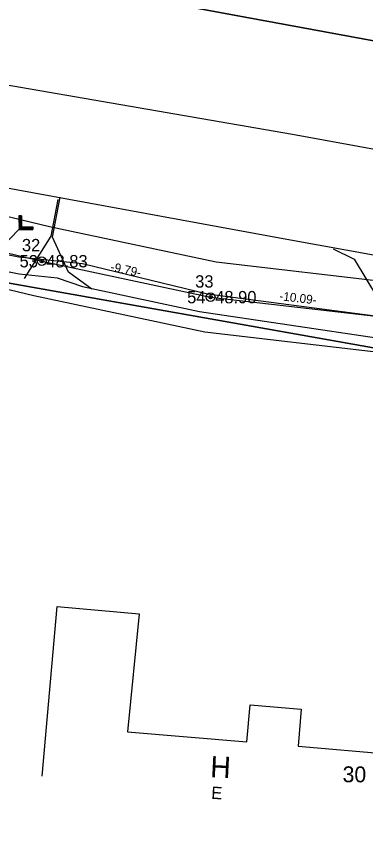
# Model space of a CAD drawing. Extents: x 640138 to 641428, y 6455783 to 6456462.
# Drawn here: x 641005.18 to 641024.99, y 6456156.5 to 6456202.9 of the extents above; entities that cross this region are included whole.
import ezdxf

# ---------------------------------------------------------------- set-up
doc = ezdxf.new("R2010")
doc.units = 0
for name, color, linetype in [('HOONE', 7, 'Continuous'), ('JOONSIDE', 7, 'Continuous'), ('KOORDPUNKT', 7, 'Continuous'), ('MOOTKORG', 7, 'Continuous'), ('MOOTMPUNKT', 7, 'Continuous'), ('MOOTNR', 7, 'Continuous'), ('MOOTPIIR', 7, 'Continuous'), ('MPKAABEL', 7, 'Continuous'), ('PIIR', 7, 'Continuous'), ('SITRASS', 7, 'Continuous'), ('TEE', 7, 'Continuous'), ('TRUUP', 7, 'Continuous')]:
    doc.layers.add(name, color=color, linetype=linetype)

msp = doc.modelspace()

# ---------------------------------------------------------------- linework, layer by layer
at = {"layer": 'HOONE'}
msp.add_lwpolyline([(641006.647, 6456159.813), (641007.495, 6456169.426), (641012.144, 6456169.016), (641011.482, 6456162.33), (641018.252, 6456161.756), (641018.438, 6456163.863), (641021.343, 6456163.606), (641021.158, 6456161.509), (641026.406, 6456161.064), (641026.079, 6456157.207)], dxfattribs=at)
at = {"layer": 'KOORDPUNKT'}
for centre, radius in [((641006.624, 6456189.018), 0.25), ((641006.624, 6456189.018), 0.025), ((641006.624, 6456189.018), 0.0221), ((641006.624, 6456189.018), 0.0191), ((641006.624, 6456189.018), 0.0161), ((641006.624, 6456189.018), 0.0132), ((641006.624, 6456189.018), 0.0102), ((641006.624, 6456189.018), 0.00726), ((641006.624, 6456189.018), 0.0043), ((641016.2, 6456186.979), 0.25), ((641016.2, 6456186.979), 0.025), ((641016.2, 6456186.979), 0.0221), ((641016.2, 6456186.979), 0.0191), ((641016.2, 6456186.979), 0.0161), ((641016.2, 6456186.979), 0.0132), ((641016.2, 6456186.979), 0.0102), ((641016.2, 6456186.979), 0.00726), ((641016.2, 6456186.979), 0.0043)]:
    msp.add_circle(centre, radius, dxfattribs=at)
at = {"layer": 'MOOTMPUNKT'}
for centre in [(641006.624, 6456189.018), (641016.2, 6456186.979)]:
    msp.add_circle(centre, 0.1, dxfattribs=at)
at = {"layer": 'MOOTPIIR'}
for points in [[(641065.186, 6456180.357), (641057.013, 6456181.968), (641046.858, 6456183.771), (641039.53, 6456185.155), (641037.879, 6456197.427), (641037.344, 6456199.989), (641036.934, 6456201.947), (641033.019, 6456201.128), (641033.428, 6456199.171), (641033.935, 6456196.751), (641035.383, 6456185.979), (641033.753, 6456186.315), (641032.154, 6456187.062), (641032.001, 6456186.735), (641031.651, 6456186.821), (641031.634, 6456186.751), (641026.544, 6456187.798), (641016.524, 6456188.955), (641007.066, 6456190.969), (640999.367, 6456192.818)], [(641065.186, 6456180.357), (641057.013, 6456181.968), (641046.858, 6456183.771), (641039.53, 6456185.155), (641037.879, 6456197.427), (641037.344, 6456199.989), (641036.934, 6456201.947), (641033.019, 6456201.128), (641033.428, 6456199.171), (641033.935, 6456196.751), (641035.383, 6456185.979), (641033.753, 6456186.315), (641032.154, 6456187.062), (641032.001, 6456186.735), (641031.651, 6456186.821), (641031.634, 6456186.751), (641026.544, 6456187.798), (641016.524, 6456188.955), (641007.066, 6456190.969), (640999.367, 6456192.818)], [(640998.579, 6456188.894), (641006.182, 6456187.067), (641015.876, 6456185.003), (641025.91, 6456183.844), (641030.235, 6456182.955), (641029.959, 6456182.365), (641033.583, 6456180.671), (641034.238, 6456182.072), (641034.459, 6456182.017), (641033.999, 6456178.186), (641035.332, 6456177.035), (641036.846, 6456175.728), (641037.986, 6456177.837), (641038.212, 6456179.715), (641038.429, 6456179.884), (641039.84, 6456178.829), (641041.279, 6456180.754), (641046.138, 6456179.837), (641056.277, 6456178.036), (641064.4, 6456176.435), (641074.037, 6456174.468)], [(640998.579, 6456188.894), (641006.182, 6456187.067), (641015.876, 6456185.003), (641025.91, 6456183.844), (641030.235, 6456182.955), (641029.959, 6456182.365), (641033.583, 6456180.671), (641034.238, 6456182.072), (641034.459, 6456182.017), (641033.999, 6456178.186), (641035.332, 6456177.035), (641036.846, 6456175.728), (641037.986, 6456177.837), (641038.212, 6456179.715), (641038.429, 6456179.884), (641039.84, 6456178.829), (641041.279, 6456180.754), (641046.138, 6456179.837), (641056.277, 6456178.036), (641064.4, 6456176.435), (641074.037, 6456174.468)]]:
    msp.add_lwpolyline(points, dxfattribs=at)
at = {"layer": 'MPKAABEL'}
for points in [[(641007.544, 6456192.508), (641007.14, 6456190.43), (641005.62, 6456188.04)], [(641009.47, 6456187.43), (641008.15, 6456188.39), (641007.23, 6456190.39), (641007.673, 6456192.652)]]:
    msp.add_lwpolyline(points, dxfattribs=at)
at = {"layer": 'PIIR'}
for points in [[(641009.338, 6456204.498), (641016.359, 6456250.729), (641039.018, 6456246.978), (641042.338, 6456246.476), (641035.297, 6456199.694)], [(641030.733, 6456152.019), (641027.322, 6456116.661), (641009.769, 6456119.841), (640998.053, 6456122.308), (641001.464, 6456188.349), (641032.889, 6456182.782)]]:
    msp.add_lwpolyline(points, close=True, dxfattribs=at)
for points in [[(640787.793, 6456245.553), (640810.141, 6456241.902), (640848.769, 6456234.159), (640852.891, 6456233.808), (640873.524, 6456229.876), (640897.276, 6456225.322), (640934.841, 6456217.989), (640954.43, 6456214.328), (640974.12, 6456210.717), (640982.777, 6456209.363), (641009.338, 6456204.498), (641035.297, 6456199.694), (641067.013, 6456193.756), (641099.201, 6456187.747), (641111.378, 6456185.531), (641140.968, 6456180.234), (641167.66, 6456175.63)], [(641167.048, 6456158.338), (641137.909, 6456163.714), (641108.891, 6456168.729), (641096.352, 6456170.846), (641064.285, 6456176.724), (641037.323, 6456181.99), (641032.889, 6456182.782), (641001.464, 6456188.349), (640970.178, 6456194.147), (640938.111, 6456200.286), (640914.439, 6456204.528), (640890.847, 6456208.661), (640874.326, 6456211.65), (640843.904, 6456217.217), (640816.209, 6456222.262), (640788.786, 6456227.579)]]:
    msp.add_lwpolyline(points, dxfattribs=at)
at = {"layer": 'SITRASS'}
msp.add_lwpolyline([(640978.663, 6456193.948), (640979.319, 6456193.922), (640980.745, 6456194.076), (640989.812, 6456192.339), (640998.973, 6456190.856), (641006.624, 6456189.018), (641016.2, 6456186.979), (641026.227, 6456185.821), (641033.119, 6456184.403)], dxfattribs=at)
at = {"layer": 'TEE'}
for points in [[(640786.797, 6456238.955), (640803.209, 6456235.737), (640820.347, 6456232.84), (640832.929, 6456230.289), (640854.684, 6456226.741), (640864.648, 6456224.752), (640892.225, 6456219.659), (640908.179, 6456216.856), (640922.781, 6456214.15), (640940.508, 6456210.919), (640958.212, 6456207.372), (640978.084, 6456204.044), (641001.353, 6456199.59), (641020.844, 6456196.23), (641048.454, 6456191.179), (641063.535, 6456188.568), (641082.065, 6456184.76), (641097.45, 6456182.298), (641100.503, 6456182.446), (641101.943, 6456183.542)], [(641100.588, 6456168.257), (641100.878, 6456170.029), (641101.284, 6456172.685), (641100.161, 6456174.413), (641099.529, 6456175.493), (641080.873, 6456178.95), (641062.944, 6456182.447), (641047.169, 6456185.358), (641031.713, 6456188.231), (641020.74, 6456190.205), (640999.896, 6456194.031), (640978.342, 6456198.006), (640972.159, 6456199.098), (640957.033, 6456201.77), (640940.969, 6456204.853), (640922.669, 6456207.974), (640906.984, 6456210.798)], [(641023.143, 6456189.717), (641024.349, 6456189.134), (641025.66, 6456186.94), (641025.535, 6456185.905), (641016.028, 6456187.157), (641008.927, 6456188.871), (641005.323, 6456189.252), (640997.675, 6456190.796), (640993.762, 6456191.542), (640984.374, 6456193.212), (640977.939, 6456194.35), (640976.75, 6456194.837), (640976.969, 6456196.158), (640978.011, 6456197.705), (640978.342, 6456198.006)], [(640975.57, 6456192.587), (640975.742, 6456193.064), (640975.827, 6456193.525), (640976.184, 6456193.858), (640977.42, 6456193.551), (640984.364, 6456192.114), (640993.058, 6456190.473), (640997.528, 6456189.848), (641005.344, 6456188.296), (641007.505, 6456188.068), (641008.94, 6456187.583), (641015.562, 6456186.17), (641025.734, 6456184.661), (641026.667, 6456184.25), (641026.636, 6456183.149), (641026.056, 6456181.273)]]:
    msp.add_lwpolyline(points, dxfattribs=at)
at = {"layer": 'TRUUP'}
for p, q in [((641005.47, 6456191.597), (641005.328, 6456191.596)), ((641005.328, 6456191.596), (641005.335, 6456190.818)), ((641005.357, 6456191.596), (641005.328, 6456191.537)), ((641005.385, 6456191.596), (641005.329, 6456191.482)), ((641005.413, 6456191.596), (641005.329, 6456191.426)), ((641005.441, 6456191.597), (641005.33, 6456191.371)), ((641005.469, 6456191.597), (641005.33, 6456191.315)), ((641005.471, 6456191.543), (641005.331, 6456191.26)), ((641005.471, 6456191.488), (641005.331, 6456191.204)), ((641005.472, 6456191.432), (641005.332, 6456191.149)), ((641005.399, 6456191.596), (641005.405, 6456190.889)), ((641005.47, 6456191.597), (641005.476, 6456190.961)), ((641005.472, 6456191.377), (641005.332, 6456191.093)), ((641005.473, 6456191.321), (641005.333, 6456191.037)), ((641005.473, 6456191.266), (641005.333, 6456190.982)), ((641005.474, 6456191.21), (641005.334, 6456190.926)), ((641005.474, 6456191.155), (641005.334, 6456190.871)), ((641005.475, 6456191.099), (641005.336, 6456190.818)), ((641005.475, 6456191.043), (641005.364, 6456190.818)), ((641005.476, 6456190.988), (641005.392, 6456190.818)), ((641005.49, 6456190.961), (641005.42, 6456190.818)), ((641005.518, 6456190.961), (641005.448, 6456190.818)), ((641005.476, 6456190.961), (641006.112, 6456190.966)), ((641005.546, 6456190.962), (641005.476, 6456190.819)), ((641005.574, 6456190.962), (641005.504, 6456190.819)), ((641005.602, 6456190.962), (641005.532, 6456190.819)), ((641005.63, 6456190.962), (641005.56, 6456190.819)), ((641005.658, 6456190.963), (641005.588, 6456190.82)), ((641005.686, 6456190.963), (641005.616, 6456190.82)), ((641005.714, 6456190.963), (641005.644, 6456190.82)), ((641005.742, 6456190.963), (641005.672, 6456190.82)), ((641005.77, 6456190.964), (641005.7, 6456190.821)), ((641005.798, 6456190.964), (641005.728, 6456190.821)), ((641005.826, 6456190.964), (641005.756, 6456190.821)), ((641005.854, 6456190.964), (641005.784, 6456190.821)), ((641005.882, 6456190.965), (641005.812, 6456190.822)), ((641005.91, 6456190.965), (641005.84, 6456190.822)), ((641005.938, 6456190.965), (641005.868, 6456190.822)), ((641005.966, 6456190.965), (641005.896, 6456190.822)), ((641005.994, 6456190.965), (641005.924, 6456190.823)), ((641006.022, 6456190.966), (641005.952, 6456190.823)), ((641006.05, 6456190.966), (641005.98, 6456190.823)), ((641006.078, 6456190.966), (641006.008, 6456190.823)), ((641006.106, 6456190.966), (641006.036, 6456190.823)), ((641006.112, 6456190.966), (641006.113, 6456190.824)), ((641005.405, 6456190.889), (641002.594, 6456188.03)), ((641005.335, 6456190.818), (641006.113, 6456190.824)), ((641005.405, 6456190.889), (641006.112, 6456190.895)), ((641006.112, 6456190.922), (641006.064, 6456190.824)), ((641006.113, 6456190.866), (641006.092, 6456190.824))]:
    msp.add_line(p, q, dxfattribs=at)

# ---------------------------------------------------------------- texts
at = {"layer": 'HOONE'}
for s, height, rotation, p in [('H', 1.2, 357.1505, (641016.16, 6456159.758)), ('30', 0.9, 359.5795, (641023.683, 6456159.47)), ('E', 0.7, 357.1505, (641016.225, 6456158.525))]:
    msp.add_text(s, height=height, rotation=rotation, dxfattribs=at).set_placement(p)
at = {"layer": 'JOONSIDE'}
for s, rotation, p in [('-9.79-', 347.9796, (641010.491, 6456188.476)), ('-10.09-', 353.4122, (641020.078, 6456186.808))]:
    msp.add_text(s, height=0.5, rotation=rotation, dxfattribs=at).set_placement(p)
at = {"layer": 'KOORDPUNKT'}
for s, p in [('32 ', (641005.499, 6456189.581)), ('33 ', (641015.325, 6456187.52))]:
    msp.add_text(s, height=0.7, dxfattribs=at).set_placement(p)
at = {"layer": 'MOOTKORG'}
for s, p in [(' 48.83', (641006.624, 6456188.668)), (' 48.90', (641016.2, 6456186.629))]:
    msp.add_text(s, height=0.7, dxfattribs=at).set_placement(p)
at = {"layer": 'MOOTNR'}
for s, p in [('53 ', (641005.364, 6456188.668)), ('54 ', (641014.87, 6456186.629))]:
    msp.add_text(s, height=0.7, dxfattribs=at).set_placement(p)

doc.saveas('drawing.dxf')
